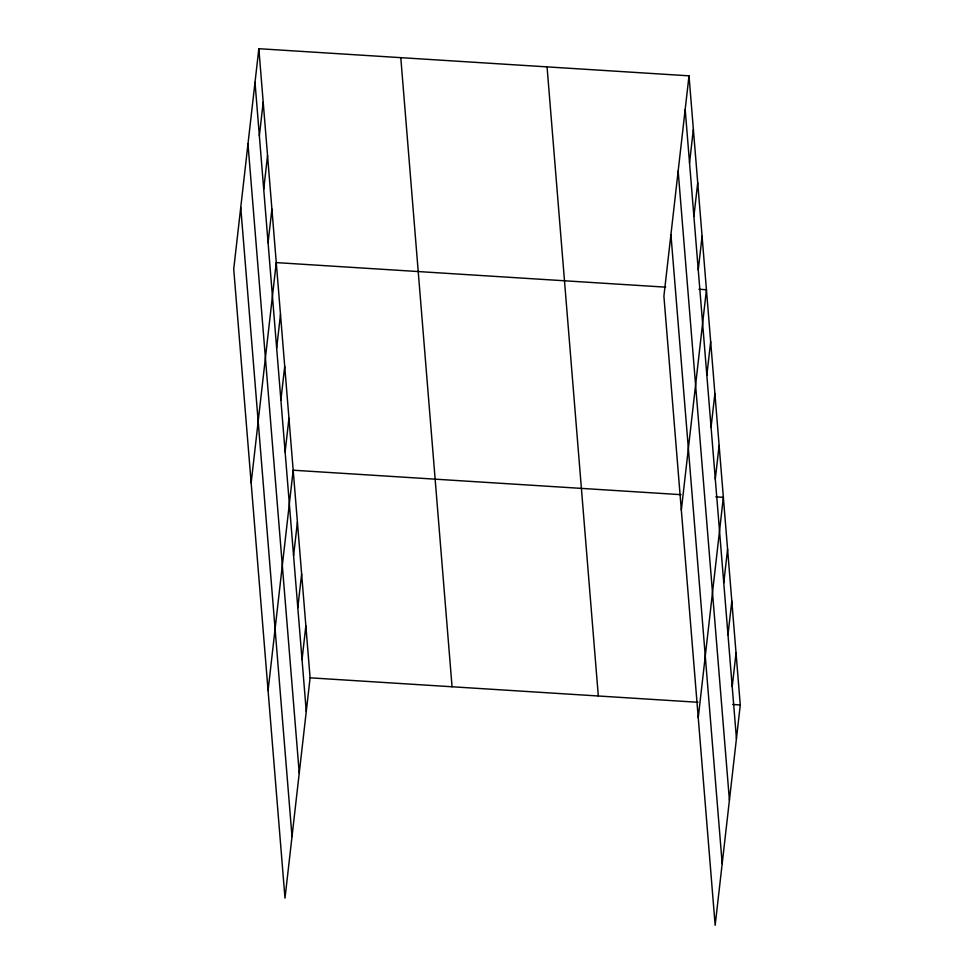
<?xml version="1.0" encoding="UTF-8"?>
<svg xmlns="http://www.w3.org/2000/svg" width="974" height="974" viewBox="0 0 974 974"><rect width="100%" height="100%" fill="white"/><g stroke="black" fill="none" stroke-linecap="round" stroke-linejoin="round"><path stroke-width="1.46" d="M258.841 48.7L233.723 269.055L284.992 898.174L310.097 677.819L258.841 48.7L689.008 75.826L740.277 704.945L715.159 925.3L663.903 296.181L689.008 75.826M259.364 135.824L263.187 102.173M263.711 189.297L267.546 155.645M268.069 242.77L271.904 209.13M251.158 482.958L276.263 262.603L665.668 287.16M276.665 348.144L280.488 314.505M280.889 400.046L284.725 366.407M285.114 451.948L288.949 418.309M268.069 690.566L293.174 470.211L681.069 494.67M293.576 555.752L297.411 522.113M297.8 607.654L301.636 574.015M302.037 659.556L305.86 625.917M689.531 162.95L693.366 129.299M693.89 216.423L697.725 182.783M698.248 269.895L702.084 236.256M681.337 510.084L706.442 289.728L698.894 289.254M706.832 375.27L710.667 341.631M711.069 427.172L714.904 393.533M715.293 479.074L719.129 445.435M698.248 717.692L723.353 497.337L715.805 496.862M723.755 582.878L727.59 549.239M727.98 634.78L731.815 601.141M732.204 686.682L736.04 653.043M310.097 677.819L697.981 702.278M732.716 704.47L740.277 704.945M685.185 109.478L736.441 738.584M678.16 171.083L729.416 800.202M670.928 234.576L722.184 863.682M547.059 66.877L598.316 695.996M400.789 57.649L452.058 686.767M255.005 82.34L306.262 711.458M247.98 143.957L299.237 773.076M240.748 207.438L292.005 836.556"/></g></svg>
